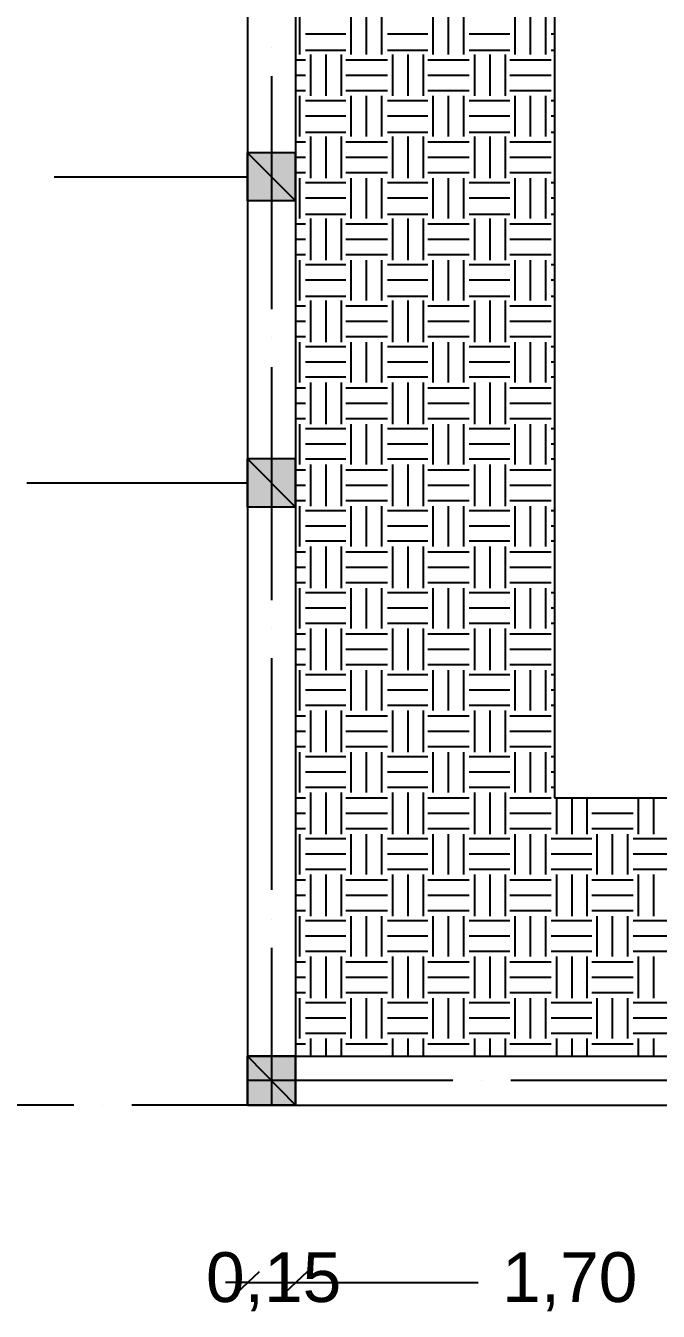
# Model space of a CAD drawing. Header units: millimetres. Extents: x 3504 to 3889, y 1729 to 1927.
# Drawn here: x 3540.32 to 3564.83, y 1728.92 to 1778.69 of the extents above; entities that cross this region are included whole.
import ezdxf

# ---------------------------------------------------------------- set-up
doc = ezdxf.new("R2010")
doc.units = ezdxf.units.MM
doc.styles.add('Arial$001H0', font='arial.ttf')

msp = doc.modelspace()

# ---------------------------------------------------------------- hatches: boundary and pattern name
at = {"true_color": 0x000000}
h = msp.add_hatch(color=18, dxfattribs=at)
h.paths.add_polyline_path([(3550.776, 1773.772), (3548.914, 1773.772), (3550.776, 1771.909)])
h.paths.add_polyline_path([(3548.914, 1773.772), (3550.776, 1771.909), (3548.914, 1771.909)])
h = msp.add_hatch(color=18, dxfattribs=at)
h.paths.add_polyline_path([(3550.776, 1761.919), (3548.914, 1761.919), (3550.776, 1760.056)])
h.paths.add_polyline_path([(3548.914, 1761.919), (3550.776, 1760.056), (3548.914, 1760.056)])
h = msp.add_hatch(color=18, dxfattribs=at)
h.paths.add_polyline_path([(3550.776, 1738.805), (3548.914, 1738.805), (3550.776, 1736.9)])
h.paths.add_polyline_path([(3548.914, 1738.805), (3550.776, 1736.9), (3548.914, 1736.9)])

# ---------------------------------------------------------------- linework, layer by layer
at = {"color": 18, "linetype": 'Continuous', "lineweight": -2, "true_color": 0x000000}
for p, q in [((3548.914, 1886.252), (3548.914, 1736.9)), ((3550.776, 1885.363), (3550.776, 1736.9)), ((3560.809, 1781.604), (3560.809, 1748.795)), ((3550.946, 1777.582), (3550.946, 1779.148)), ((3552.935, 1777.582), (3552.935, 1779.148)), ((3553.528, 1777.582), (3553.528, 1779.148)), ((3554.121, 1777.582), (3554.121, 1779.148)), ((3556.11, 1777.582), (3556.11, 1779.148)), ((3556.703, 1777.582), (3556.703, 1779.148)), ((3557.296, 1777.582), (3557.296, 1779.148)), ((3559.285, 1777.582), (3559.285, 1779.148)), ((3559.878, 1777.582), (3559.878, 1779.148)), ((3560.471, 1777.582), (3560.471, 1779.148)), ((3551.157, 1778.386), (3552.724, 1778.386)), ((3554.332, 1778.386), (3555.899, 1778.386)), ((3557.507, 1778.386), (3559.074, 1778.386)), ((3560.682, 1778.386), (3560.809, 1778.386)), ((3549.845, 1777.836), (3549.845, 1777.836)), ((3551.157, 1777.751), (3552.724, 1777.751)), ((3551.369, 1775.973), (3551.369, 1777.582)), ((3551.962, 1775.973), (3551.962, 1777.582)), ((3552.554, 1775.973), (3552.554, 1777.582)), ((3554.332, 1777.751), (3555.899, 1777.751)), ((3554.544, 1775.973), (3554.544, 1777.582)), ((3555.137, 1775.973), (3555.137, 1777.582)), ((3555.729, 1775.973), (3555.729, 1777.582)), ((3557.507, 1777.751), (3559.074, 1777.751)), ((3557.719, 1775.973), (3557.719, 1777.582)), ((3558.312, 1775.973), (3558.312, 1777.582)), ((3558.904, 1775.973), (3558.904, 1777.582)), ((3560.682, 1777.751), (3560.809, 1777.751)), ((3550.776, 1777.37), (3551.157, 1777.37)), ((3552.724, 1777.37), (3554.332, 1777.37)), ((3555.899, 1777.37), (3557.507, 1777.37)), ((3559.074, 1777.37), (3560.682, 1777.37)), ((3549.845, 1776.735), (3549.845, 1767.718)), ((3550.776, 1776.778), (3551.157, 1776.778)), ((3552.724, 1776.778), (3554.332, 1776.778)), ((3555.899, 1776.778), (3557.507, 1776.778)), ((3559.074, 1776.778), (3560.682, 1776.778)), ((3550.776, 1776.185), (3551.157, 1776.185)), ((3550.946, 1774.407), (3550.946, 1775.973)), ((3552.724, 1776.185), (3554.332, 1776.185)), ((3552.935, 1774.407), (3552.935, 1775.973)), ((3553.528, 1774.407), (3553.528, 1775.973)), ((3554.121, 1774.407), (3554.121, 1775.973)), ((3555.899, 1776.185), (3557.507, 1776.185)), ((3556.11, 1774.407), (3556.11, 1775.973)), ((3556.703, 1774.407), (3556.703, 1775.973)), ((3557.296, 1774.407), (3557.296, 1775.973)), ((3559.074, 1776.185), (3560.682, 1776.185)), ((3559.285, 1774.407), (3559.285, 1775.973)), ((3559.878, 1774.407), (3559.878, 1775.973)), ((3560.471, 1774.407), (3560.471, 1775.973)), ((3551.157, 1775.804), (3552.724, 1775.804)), ((3554.332, 1775.804), (3555.899, 1775.804)), ((3557.507, 1775.804), (3559.074, 1775.804)), ((3560.682, 1775.804), (3560.809, 1775.804)), ((3551.157, 1775.211), (3552.724, 1775.211)), ((3554.332, 1775.211), (3555.899, 1775.211)), ((3557.507, 1775.211), (3559.074, 1775.211)), ((3560.682, 1775.211), (3560.809, 1775.211)), ((3551.157, 1774.576), (3552.724, 1774.576)), ((3551.369, 1772.798), (3551.369, 1774.407)), ((3551.962, 1772.798), (3551.962, 1774.407)), ((3552.554, 1772.798), (3552.554, 1774.407)), ((3554.332, 1774.576), (3555.899, 1774.576)), ((3554.544, 1772.798), (3554.544, 1774.407)), ((3555.137, 1772.798), (3555.137, 1774.407)), ((3555.729, 1772.798), (3555.729, 1774.407)), ((3557.507, 1774.576), (3559.074, 1774.576)), ((3557.719, 1772.798), (3557.719, 1774.407)), ((3558.312, 1772.798), (3558.312, 1774.407)), ((3558.904, 1772.798), (3558.904, 1774.407)), ((3560.682, 1774.576), (3560.809, 1774.576)), ((3550.776, 1774.195), (3551.157, 1774.195)), ((3552.724, 1774.195), (3554.332, 1774.195)), ((3555.899, 1774.195), (3557.507, 1774.195)), ((3559.074, 1774.195), (3560.682, 1774.195)), ((3550.776, 1773.772), (3548.914, 1773.772)), ((3550.776, 1773.603), (3551.157, 1773.603)), ((3552.724, 1773.603), (3554.332, 1773.603)), ((3555.899, 1773.603), (3557.507, 1773.603)), ((3559.074, 1773.603), (3560.682, 1773.603)), ((3550.776, 1773.01), (3551.157, 1773.01)), ((3552.724, 1773.01), (3554.332, 1773.01)), ((3555.899, 1773.01), (3557.507, 1773.01)), ((3559.074, 1773.01), (3560.682, 1773.01)), ((3541.421, 1772.841), (3548.914, 1772.841)), ((3550.946, 1771.232), (3550.946, 1772.798)), ((3551.157, 1772.629), (3552.724, 1772.629)), ((3552.935, 1771.232), (3552.935, 1772.798)), ((3553.528, 1771.232), (3553.528, 1772.798)), ((3554.121, 1771.232), (3554.121, 1772.798)), ((3554.332, 1772.629), (3555.899, 1772.629)), ((3556.11, 1771.232), (3556.11, 1772.798)), ((3556.703, 1771.232), (3556.703, 1772.798)), ((3557.296, 1771.232), (3557.296, 1772.798)), ((3557.507, 1772.629), (3559.074, 1772.629)), ((3559.285, 1771.232), (3559.285, 1772.798)), ((3559.878, 1771.232), (3559.878, 1772.798)), ((3560.471, 1771.232), (3560.471, 1772.798)), ((3560.682, 1772.629), (3560.809, 1772.629)), ((3551.157, 1772.036), (3552.724, 1772.036)), ((3554.332, 1772.036), (3555.899, 1772.036)), ((3557.507, 1772.036), (3559.074, 1772.036)), ((3560.682, 1772.036), (3560.809, 1772.036)), ((3550.776, 1771.909), (3548.914, 1771.909)), ((3550.776, 1771.02), (3551.157, 1771.02)), ((3551.157, 1771.401), (3552.724, 1771.401)), ((3551.369, 1769.623), (3551.369, 1771.232)), ((3551.962, 1769.623), (3551.962, 1771.232)), ((3552.554, 1769.623), (3552.554, 1771.232)), ((3552.724, 1771.02), (3554.332, 1771.02)), ((3554.332, 1771.401), (3555.899, 1771.401)), ((3554.544, 1769.623), (3554.544, 1771.232)), ((3555.137, 1769.623), (3555.137, 1771.232)), ((3555.729, 1769.623), (3555.729, 1771.232)), ((3555.899, 1771.02), (3557.507, 1771.02)), ((3557.507, 1771.401), (3559.074, 1771.401)), ((3557.719, 1769.623), (3557.719, 1771.232)), ((3558.312, 1769.623), (3558.312, 1771.232)), ((3558.904, 1769.623), (3558.904, 1771.232)), ((3559.074, 1771.02), (3560.682, 1771.02)), ((3560.682, 1771.401), (3560.809, 1771.401)), ((3550.776, 1770.428), (3551.157, 1770.428)), ((3552.724, 1770.428), (3554.332, 1770.428)), ((3555.899, 1770.428), (3557.507, 1770.428)), ((3559.074, 1770.428), (3560.682, 1770.428)), ((3550.776, 1769.835), (3551.157, 1769.835)), ((3550.946, 1768.057), (3550.946, 1769.623)), ((3551.157, 1769.454), (3552.724, 1769.454)), ((3552.724, 1769.835), (3554.332, 1769.835)), ((3552.935, 1768.057), (3552.935, 1769.623)), ((3553.528, 1768.057), (3553.528, 1769.623)), ((3554.121, 1768.057), (3554.121, 1769.623)), ((3554.332, 1769.454), (3555.899, 1769.454)), ((3555.899, 1769.835), (3557.507, 1769.835)), ((3556.11, 1768.057), (3556.11, 1769.623)), ((3556.703, 1768.057), (3556.703, 1769.623)), ((3557.296, 1768.057), (3557.296, 1769.623)), ((3557.507, 1769.454), (3559.074, 1769.454)), ((3559.074, 1769.835), (3560.682, 1769.835)), ((3559.285, 1768.057), (3559.285, 1769.623)), ((3559.878, 1768.057), (3559.878, 1769.623)), ((3560.471, 1768.057), (3560.471, 1769.623)), ((3560.682, 1769.454), (3560.809, 1769.454)), ((3551.157, 1768.861), (3552.724, 1768.861)), ((3554.332, 1768.861), (3555.899, 1768.861)), ((3557.507, 1768.861), (3559.074, 1768.861)), ((3560.682, 1768.861), (3560.809, 1768.861)), ((3551.157, 1768.226), (3552.724, 1768.226)), ((3551.369, 1766.448), (3551.369, 1768.057)), ((3551.962, 1766.448), (3551.962, 1768.057)), ((3552.554, 1766.448), (3552.554, 1768.057)), ((3554.332, 1768.226), (3555.899, 1768.226)), ((3554.544, 1766.448), (3554.544, 1768.057)), ((3555.137, 1766.448), (3555.137, 1768.057)), ((3555.729, 1766.448), (3555.729, 1768.057)), ((3557.507, 1768.226), (3559.074, 1768.226)), ((3557.719, 1766.448), (3557.719, 1768.057)), ((3558.312, 1766.448), (3558.312, 1768.057)), ((3558.904, 1766.448), (3558.904, 1768.057)), ((3560.682, 1768.226), (3560.809, 1768.226)), ((3550.776, 1767.845), (3551.157, 1767.845)), ((3552.724, 1767.845), (3554.332, 1767.845)), ((3555.899, 1767.845), (3557.507, 1767.845)), ((3559.074, 1767.845), (3560.682, 1767.845)), ((3550.776, 1767.253), (3551.157, 1767.253)), ((3552.724, 1767.253), (3554.332, 1767.253)), ((3555.899, 1767.253), (3557.507, 1767.253)), ((3559.074, 1767.253), (3560.682, 1767.253)), ((3549.845, 1766.618), (3549.845, 1766.618)), ((3550.776, 1766.66), (3551.157, 1766.66)), ((3550.946, 1764.882), (3550.946, 1766.448)), ((3552.724, 1766.66), (3554.332, 1766.66)), ((3552.935, 1764.882), (3552.935, 1766.448)), ((3553.528, 1764.882), (3553.528, 1766.448)), ((3554.121, 1764.882), (3554.121, 1766.448)), ((3555.899, 1766.66), (3557.507, 1766.66)), ((3556.11, 1764.882), (3556.11, 1766.448)), ((3556.703, 1764.882), (3556.703, 1766.448)), ((3557.296, 1764.882), (3557.296, 1766.448)), ((3559.074, 1766.66), (3560.682, 1766.66)), ((3559.285, 1764.882), (3559.285, 1766.448)), ((3559.878, 1764.882), (3559.878, 1766.448)), ((3560.471, 1764.882), (3560.471, 1766.448)), ((3551.157, 1766.279), (3552.724, 1766.279)), ((3554.332, 1766.279), (3555.899, 1766.279)), ((3557.507, 1766.279), (3559.074, 1766.279)), ((3560.682, 1766.279), (3560.809, 1766.279)), ((3549.845, 1765.475), (3549.845, 1756.458)), ((3551.157, 1765.686), (3552.724, 1765.686)), ((3554.332, 1765.686), (3555.899, 1765.686)), ((3557.507, 1765.686), (3559.074, 1765.686)), ((3560.682, 1765.686), (3560.809, 1765.686)), ((3551.157, 1765.094), (3552.724, 1765.094)), ((3554.332, 1765.094), (3555.899, 1765.094)), ((3557.507, 1765.094), (3559.074, 1765.094)), ((3560.682, 1765.094), (3560.809, 1765.094)), ((3550.776, 1764.67), (3551.157, 1764.67)), ((3551.369, 1763.273), (3551.369, 1764.882)), ((3551.962, 1763.273), (3551.962, 1764.882)), ((3552.554, 1763.273), (3552.554, 1764.882)), ((3552.724, 1764.67), (3554.332, 1764.67)), ((3554.544, 1763.273), (3554.544, 1764.882)), ((3555.137, 1763.273), (3555.137, 1764.882)), ((3555.729, 1763.273), (3555.729, 1764.882)), ((3555.899, 1764.67), (3557.507, 1764.67)), ((3557.719, 1763.273), (3557.719, 1764.882)), ((3558.312, 1763.273), (3558.312, 1764.882)), ((3558.904, 1763.273), (3558.904, 1764.882)), ((3559.074, 1764.67), (3560.682, 1764.67)), ((3550.776, 1764.078), (3551.157, 1764.078)), ((3552.724, 1764.078), (3554.332, 1764.078)), ((3555.899, 1764.078), (3557.507, 1764.078)), ((3559.074, 1764.078), (3560.682, 1764.078)), ((3550.776, 1763.485), (3551.157, 1763.485)), ((3552.724, 1763.485), (3554.332, 1763.485)), ((3555.899, 1763.485), (3557.507, 1763.485)), ((3559.074, 1763.485), (3560.682, 1763.485)), ((3550.946, 1761.707), (3550.946, 1763.273)), ((3551.157, 1763.104), (3552.724, 1763.104)), ((3552.935, 1761.707), (3552.935, 1763.273)), ((3553.528, 1761.707), (3553.528, 1763.273)), ((3554.121, 1761.707), (3554.121, 1763.273)), ((3554.332, 1763.104), (3555.899, 1763.104)), ((3556.11, 1761.707), (3556.11, 1763.273)), ((3556.703, 1761.707), (3556.703, 1763.273)), ((3557.296, 1761.707), (3557.296, 1763.273)), ((3557.507, 1763.104), (3559.074, 1763.104)), ((3559.285, 1761.707), (3559.285, 1763.273)), ((3559.878, 1761.707), (3559.878, 1763.273)), ((3560.471, 1761.707), (3560.471, 1763.273)), ((3560.682, 1763.104), (3560.809, 1763.104)), ((3551.157, 1762.511), (3552.724, 1762.511)), ((3554.332, 1762.511), (3555.899, 1762.511)), ((3557.507, 1762.511), (3559.074, 1762.511)), ((3560.682, 1762.511), (3560.809, 1762.511)), ((3550.776, 1761.919), (3548.914, 1761.919)), ((3550.776, 1761.495), (3551.157, 1761.495)), ((3551.157, 1761.919), (3552.724, 1761.919)), ((3551.369, 1760.098), (3551.369, 1761.707)), ((3551.962, 1760.098), (3551.962, 1761.707)), ((3552.554, 1760.098), (3552.554, 1761.707)), ((3552.724, 1761.495), (3554.332, 1761.495)), ((3554.332, 1761.919), (3555.899, 1761.919)), ((3554.544, 1760.098), (3554.544, 1761.707)), ((3555.137, 1760.098), (3555.137, 1761.707)), ((3555.729, 1760.098), (3555.729, 1761.707)), ((3555.899, 1761.495), (3557.507, 1761.495)), ((3557.507, 1761.919), (3559.074, 1761.919)), ((3557.719, 1760.098), (3557.719, 1761.707)), ((3558.312, 1760.098), (3558.312, 1761.707)), ((3558.904, 1760.098), (3558.904, 1761.707)), ((3559.074, 1761.495), (3560.682, 1761.495)), ((3560.682, 1761.919), (3560.809, 1761.919)), ((3548.914, 1760.987), (3540.362, 1760.987)), ((3550.776, 1760.903), (3551.157, 1760.903)), ((3552.724, 1760.903), (3554.332, 1760.903)), ((3555.899, 1760.903), (3557.507, 1760.903)), ((3559.074, 1760.903), (3560.682, 1760.903)), ((3550.776, 1760.056), (3548.914, 1760.056)), ((3550.776, 1760.31), (3551.157, 1760.31)), ((3550.946, 1758.532), (3550.946, 1760.098)), ((3552.724, 1760.31), (3554.332, 1760.31)), ((3552.935, 1758.532), (3552.935, 1760.098)), ((3553.528, 1758.532), (3553.528, 1760.098)), ((3554.121, 1758.532), (3554.121, 1760.098)), ((3555.899, 1760.31), (3557.507, 1760.31)), ((3556.11, 1758.532), (3556.11, 1760.098)), ((3556.703, 1758.532), (3556.703, 1760.098)), ((3557.296, 1758.532), (3557.296, 1760.098)), ((3559.074, 1760.31), (3560.682, 1760.31)), ((3559.285, 1758.532), (3559.285, 1760.098)), ((3559.878, 1758.532), (3559.878, 1760.098)), ((3560.471, 1758.532), (3560.471, 1760.098)), ((3551.157, 1759.929), (3552.724, 1759.929)), ((3554.332, 1759.929), (3555.899, 1759.929)), ((3557.507, 1759.929), (3559.074, 1759.929)), ((3560.682, 1759.929), (3560.809, 1759.929)), ((3551.157, 1759.336), (3552.724, 1759.336)), ((3554.332, 1759.336), (3555.899, 1759.336)), ((3557.507, 1759.336), (3559.074, 1759.336)), ((3560.682, 1759.336), (3560.809, 1759.336)), ((3551.157, 1758.744), (3552.724, 1758.744)), ((3551.369, 1756.923), (3551.369, 1758.532)), ((3551.962, 1756.923), (3551.962, 1758.532)), ((3552.554, 1756.923), (3552.554, 1758.532)), ((3554.332, 1758.744), (3555.899, 1758.744)), ((3554.544, 1756.923), (3554.544, 1758.532)), ((3555.137, 1756.923), (3555.137, 1758.532)), ((3555.729, 1756.923), (3555.729, 1758.532)), ((3557.507, 1758.744), (3559.074, 1758.744)), ((3557.719, 1756.923), (3557.719, 1758.532)), ((3558.312, 1756.923), (3558.312, 1758.532)), ((3558.904, 1756.923), (3558.904, 1758.532)), ((3560.682, 1758.744), (3560.809, 1758.744)), ((3550.776, 1758.32), (3551.157, 1758.32)), ((3552.724, 1758.32), (3554.332, 1758.32)), ((3555.899, 1758.32), (3557.507, 1758.32)), ((3559.074, 1758.32), (3560.682, 1758.32)), ((3550.776, 1757.728), (3551.157, 1757.728)), ((3552.724, 1757.728), (3554.332, 1757.728)), ((3555.899, 1757.728), (3557.507, 1757.728)), ((3559.074, 1757.728), (3560.682, 1757.728)), ((3550.776, 1757.135), (3551.157, 1757.135)), ((3552.724, 1757.135), (3554.332, 1757.135)), ((3555.899, 1757.135), (3557.507, 1757.135)), ((3559.074, 1757.135), (3560.682, 1757.135)), ((3550.946, 1755.357), (3550.946, 1756.923)), ((3551.157, 1756.754), (3552.724, 1756.754)), ((3552.935, 1755.357), (3552.935, 1756.923)), ((3553.528, 1755.357), (3553.528, 1756.923)), ((3554.121, 1755.357), (3554.121, 1756.923)), ((3554.332, 1756.754), (3555.899, 1756.754)), ((3556.11, 1755.357), (3556.11, 1756.923)), ((3556.703, 1755.357), (3556.703, 1756.923)), ((3557.296, 1755.357), (3557.296, 1756.923)), ((3557.507, 1756.754), (3559.074, 1756.754)), ((3559.285, 1755.357), (3559.285, 1756.923)), ((3559.878, 1755.357), (3559.878, 1756.923)), ((3560.471, 1755.357), (3560.471, 1756.923)), ((3560.682, 1756.754), (3560.809, 1756.754)), ((3551.157, 1756.161), (3552.724, 1756.161)), ((3554.332, 1756.161), (3555.899, 1756.161)), ((3557.507, 1756.161), (3559.074, 1756.161)), ((3560.682, 1756.161), (3560.809, 1756.161)), ((3551.157, 1755.569), (3552.724, 1755.569)), ((3554.332, 1755.569), (3555.899, 1755.569)), ((3557.507, 1755.569), (3559.074, 1755.569)), ((3560.682, 1755.569), (3560.809, 1755.569)), ((3549.845, 1755.357), (3549.845, 1755.357)), ((3550.776, 1755.145), (3551.157, 1755.145)), ((3551.369, 1753.748), (3551.369, 1755.357)), ((3551.962, 1753.748), (3551.962, 1755.357)), ((3552.554, 1753.748), (3552.554, 1755.357)), ((3552.724, 1755.145), (3554.332, 1755.145)), ((3554.544, 1753.748), (3554.544, 1755.357)), ((3555.137, 1753.748), (3555.137, 1755.357)), ((3555.729, 1753.748), (3555.729, 1755.357)), ((3555.899, 1755.145), (3557.507, 1755.145)), ((3557.719, 1753.748), (3557.719, 1755.357)), ((3558.312, 1753.748), (3558.312, 1755.357)), ((3558.904, 1753.748), (3558.904, 1755.357)), ((3559.074, 1755.145), (3560.682, 1755.145)), ((3550.776, 1754.553), (3551.157, 1754.553)), ((3552.724, 1754.553), (3554.332, 1754.553)), ((3555.899, 1754.553), (3557.507, 1754.553)), ((3559.074, 1754.553), (3560.682, 1754.553)), ((3549.845, 1754.214), (3549.845, 1745.239)), ((3550.776, 1753.96), (3551.157, 1753.96)), ((3550.946, 1752.182), (3550.946, 1753.748)), ((3551.157, 1753.579), (3552.724, 1753.579)), ((3552.724, 1753.96), (3554.332, 1753.96)), ((3552.935, 1752.182), (3552.935, 1753.748)), ((3553.528, 1752.182), (3553.528, 1753.748)), ((3554.121, 1752.182), (3554.121, 1753.748)), ((3554.332, 1753.579), (3555.899, 1753.579)), ((3555.899, 1753.96), (3557.507, 1753.96)), ((3556.11, 1752.182), (3556.11, 1753.748)), ((3556.703, 1752.182), (3556.703, 1753.748)), ((3557.296, 1752.182), (3557.296, 1753.748)), ((3557.507, 1753.579), (3559.074, 1753.579)), ((3559.074, 1753.96), (3560.682, 1753.96)), ((3559.285, 1752.182), (3559.285, 1753.748)), ((3559.878, 1752.182), (3559.878, 1753.748)), ((3560.471, 1752.182), (3560.471, 1753.748)), ((3560.682, 1753.579), (3560.809, 1753.579)), ((3551.157, 1752.986), (3552.724, 1752.986)), ((3554.332, 1752.986), (3555.899, 1752.986)), ((3557.507, 1752.986), (3559.074, 1752.986)), ((3560.682, 1752.986), (3560.809, 1752.986)), ((3551.157, 1752.394), (3552.724, 1752.394)), ((3551.369, 1750.573), (3551.369, 1752.182)), ((3551.962, 1750.573), (3551.962, 1752.182)), ((3552.554, 1750.573), (3552.554, 1752.182)), ((3554.332, 1752.394), (3555.899, 1752.394)), ((3554.544, 1750.573), (3554.544, 1752.182)), ((3555.137, 1750.573), (3555.137, 1752.182)), ((3555.729, 1750.573), (3555.729, 1752.182)), ((3557.507, 1752.394), (3559.074, 1752.394)), ((3557.719, 1750.573), (3557.719, 1752.182)), ((3558.312, 1750.573), (3558.312, 1752.182)), ((3558.904, 1750.573), (3558.904, 1752.182)), ((3560.682, 1752.394), (3560.809, 1752.394)), ((3550.776, 1751.97), (3551.157, 1751.97)), ((3552.724, 1751.97), (3554.332, 1751.97)), ((3555.899, 1751.97), (3557.507, 1751.97)), ((3559.074, 1751.97), (3560.682, 1751.97)), ((3550.776, 1751.378), (3551.157, 1751.378)), ((3552.724, 1751.378), (3554.332, 1751.378)), ((3555.899, 1751.378), (3557.507, 1751.378)), ((3559.074, 1751.378), (3560.682, 1751.378)), ((3550.776, 1750.785), (3551.157, 1750.785)), ((3550.946, 1749.007), (3550.946, 1750.573)), ((3552.724, 1750.785), (3554.332, 1750.785)), ((3552.935, 1749.007), (3552.935, 1750.573)), ((3553.528, 1749.007), (3553.528, 1750.573)), ((3554.121, 1749.007), (3554.121, 1750.573)), ((3555.899, 1750.785), (3557.507, 1750.785)), ((3556.11, 1749.007), (3556.11, 1750.573)), ((3556.703, 1749.007), (3556.703, 1750.573)), ((3557.296, 1749.007), (3557.296, 1750.573)), ((3559.074, 1750.785), (3560.682, 1750.785)), ((3559.285, 1749.007), (3559.285, 1750.573)), ((3559.878, 1749.007), (3559.878, 1750.573)), ((3560.471, 1749.007), (3560.471, 1750.573)), ((3551.157, 1750.404), (3552.724, 1750.404)), ((3554.332, 1750.404), (3555.899, 1750.404)), ((3557.507, 1750.404), (3559.074, 1750.404)), ((3560.682, 1750.404), (3560.809, 1750.404)), ((3551.157, 1749.811), (3552.724, 1749.811)), ((3554.332, 1749.811), (3555.899, 1749.811)), ((3557.507, 1749.811), (3559.074, 1749.811)), ((3560.682, 1749.811), (3560.809, 1749.811)), ((3551.157, 1749.219), (3552.724, 1749.219)), ((3554.332, 1749.219), (3555.899, 1749.219)), ((3557.507, 1749.219), (3559.074, 1749.219)), ((3560.682, 1749.219), (3560.809, 1749.219)), ((3550.776, 1748.795), (3551.157, 1748.795)), ((3551.369, 1747.398), (3551.369, 1749.007)), ((3551.962, 1747.398), (3551.962, 1749.007)), ((3552.554, 1747.398), (3552.554, 1749.007)), ((3552.724, 1748.795), (3554.332, 1748.795)), ((3554.544, 1747.398), (3554.544, 1749.007)), ((3555.137, 1747.398), (3555.137, 1749.007)), ((3555.729, 1747.398), (3555.729, 1749.007)), ((3555.899, 1748.795), (3557.507, 1748.795)), ((3557.719, 1747.398), (3557.719, 1749.007)), ((3558.312, 1747.398), (3558.312, 1749.007)), ((3558.904, 1747.398), (3558.904, 1749.007)), ((3559.074, 1748.795), (3560.682, 1748.795)), ((3560.809, 1748.795), (3567.371, 1748.795)), ((3560.894, 1747.398), (3560.894, 1748.795)), ((3561.487, 1747.398), (3561.487, 1748.795)), ((3562.079, 1747.398), (3562.079, 1748.795)), ((3564.069, 1747.398), (3564.069, 1748.795)), ((3564.662, 1747.398), (3564.662, 1748.795)), ((3550.776, 1748.203), (3551.157, 1748.203)), ((3552.724, 1748.203), (3554.332, 1748.203)), ((3555.899, 1748.203), (3557.507, 1748.203)), ((3559.074, 1748.203), (3560.682, 1748.203)), ((3562.249, 1748.203), (3563.857, 1748.203)), ((3550.776, 1747.61), (3551.157, 1747.61)), ((3552.724, 1747.61), (3554.332, 1747.61)), ((3555.899, 1747.61), (3557.507, 1747.61)), ((3559.074, 1747.61), (3560.682, 1747.61)), ((3562.249, 1747.61), (3563.857, 1747.61)), ((3550.946, 1745.832), (3550.946, 1747.398)), ((3551.157, 1747.229), (3552.724, 1747.229)), ((3552.935, 1745.832), (3552.935, 1747.398)), ((3553.528, 1745.832), (3553.528, 1747.398)), ((3554.121, 1745.832), (3554.121, 1747.398)), ((3554.332, 1747.229), (3555.899, 1747.229)), ((3556.11, 1745.832), (3556.11, 1747.398)), ((3556.703, 1745.832), (3556.703, 1747.398)), ((3557.296, 1745.832), (3557.296, 1747.398)), ((3557.507, 1747.229), (3559.074, 1747.229)), ((3559.285, 1745.832), (3559.285, 1747.398)), ((3559.878, 1745.832), (3559.878, 1747.398)), ((3560.471, 1745.832), (3560.471, 1747.398)), ((3560.682, 1747.229), (3562.249, 1747.229)), ((3562.46, 1745.832), (3562.46, 1747.398)), ((3563.053, 1745.832), (3563.053, 1747.398)), ((3563.646, 1745.832), (3563.646, 1747.398)), ((3563.857, 1747.229), (3565.424, 1747.229)), ((3551.157, 1746.636), (3552.724, 1746.636)), ((3554.332, 1746.636), (3555.899, 1746.636)), ((3557.507, 1746.636), (3559.074, 1746.636)), ((3560.682, 1746.636), (3562.249, 1746.636)), ((3563.857, 1746.636), (3565.424, 1746.636)), ((3551.157, 1746.044), (3552.724, 1746.044)), ((3554.332, 1746.044), (3555.899, 1746.044)), ((3557.507, 1746.044), (3559.074, 1746.044)), ((3560.682, 1746.044), (3562.249, 1746.044)), ((3563.857, 1746.044), (3565.424, 1746.044)), ((3550.776, 1745.62), (3551.157, 1745.62)), ((3551.369, 1744.223), (3551.369, 1745.832)), ((3551.962, 1744.223), (3551.962, 1745.832)), ((3552.554, 1744.223), (3552.554, 1745.832)), ((3552.724, 1745.62), (3554.332, 1745.62)), ((3554.544, 1744.223), (3554.544, 1745.832)), ((3555.137, 1744.223), (3555.137, 1745.832)), ((3555.729, 1744.223), (3555.729, 1745.832)), ((3555.899, 1745.62), (3557.507, 1745.62)), ((3557.719, 1744.223), (3557.719, 1745.832)), ((3558.312, 1744.223), (3558.312, 1745.832)), ((3558.904, 1744.223), (3558.904, 1745.832)), ((3559.074, 1745.62), (3560.682, 1745.62)), ((3560.894, 1744.223), (3560.894, 1745.832)), ((3561.487, 1744.223), (3561.487, 1745.832)), ((3562.079, 1744.223), (3562.079, 1745.832)), ((3562.249, 1745.62), (3563.857, 1745.62)), ((3564.069, 1744.223), (3564.069, 1745.832)), ((3564.662, 1744.223), (3564.662, 1745.832)), ((3550.776, 1745.028), (3551.157, 1745.028)), ((3552.724, 1745.028), (3554.332, 1745.028)), ((3555.899, 1745.028), (3557.507, 1745.028)), ((3559.074, 1745.028), (3560.682, 1745.028)), ((3562.249, 1745.028), (3563.857, 1745.028)), ((3549.845, 1744.096), (3549.845, 1744.096)), ((3550.776, 1744.435), (3551.157, 1744.435)), ((3550.946, 1742.657), (3550.946, 1744.223)), ((3551.157, 1744.054), (3552.724, 1744.054)), ((3552.724, 1744.435), (3554.332, 1744.435)), ((3552.935, 1742.657), (3552.935, 1744.223)), ((3553.528, 1742.657), (3553.528, 1744.223)), ((3554.121, 1742.657), (3554.121, 1744.223)), ((3554.332, 1744.054), (3555.899, 1744.054)), ((3555.899, 1744.435), (3557.507, 1744.435)), ((3556.11, 1742.657), (3556.11, 1744.223)), ((3556.703, 1742.657), (3556.703, 1744.223)), ((3557.296, 1742.657), (3557.296, 1744.223)), ((3557.507, 1744.054), (3559.074, 1744.054)), ((3559.074, 1744.435), (3560.682, 1744.435)), ((3559.285, 1742.657), (3559.285, 1744.223)), ((3559.878, 1742.657), (3559.878, 1744.223)), ((3560.471, 1742.657), (3560.471, 1744.223)), ((3560.682, 1744.054), (3562.249, 1744.054)), ((3562.249, 1744.435), (3563.857, 1744.435)), ((3562.46, 1742.657), (3562.46, 1744.223)), ((3563.053, 1742.657), (3563.053, 1744.223)), ((3563.646, 1742.657), (3563.646, 1744.223)), ((3563.857, 1744.054), (3565.424, 1744.054)), ((3551.157, 1743.461), (3552.724, 1743.461)), ((3554.332, 1743.461), (3555.899, 1743.461)), ((3557.507, 1743.461), (3559.074, 1743.461)), ((3560.682, 1743.461), (3562.249, 1743.461)), ((3563.857, 1743.461), (3565.424, 1743.461)), ((3549.845, 1742.996), (3549.845, 1736.9)), ((3551.157, 1742.869), (3552.724, 1742.869)), ((3551.369, 1741.048), (3551.369, 1742.657)), ((3551.962, 1741.048), (3551.962, 1742.657)), ((3552.554, 1741.048), (3552.554, 1742.657)), ((3554.332, 1742.869), (3555.899, 1742.869)), ((3554.544, 1741.048), (3554.544, 1742.657)), ((3555.137, 1741.048), (3555.137, 1742.657)), ((3555.729, 1741.048), (3555.729, 1742.657)), ((3557.507, 1742.869), (3559.074, 1742.869)), ((3557.719, 1741.048), (3557.719, 1742.657)), ((3558.312, 1741.048), (3558.312, 1742.657)), ((3558.904, 1741.048), (3558.904, 1742.657)), ((3560.682, 1742.869), (3562.249, 1742.869)), ((3560.894, 1741.048), (3560.894, 1742.657)), ((3561.487, 1741.048), (3561.487, 1742.657)), ((3562.079, 1741.048), (3562.079, 1742.657)), ((3563.857, 1742.869), (3565.424, 1742.869)), ((3564.069, 1741.048), (3564.069, 1742.657)), ((3564.662, 1741.048), (3564.662, 1742.657)), ((3550.776, 1742.445), (3551.157, 1742.445)), ((3552.724, 1742.445), (3554.332, 1742.445)), ((3555.899, 1742.445), (3557.507, 1742.445)), ((3559.074, 1742.445), (3560.682, 1742.445)), ((3562.249, 1742.445), (3563.857, 1742.445)), ((3550.776, 1741.853), (3551.157, 1741.853)), ((3552.724, 1741.853), (3554.332, 1741.853)), ((3555.899, 1741.853), (3557.507, 1741.853)), ((3559.074, 1741.853), (3560.682, 1741.853)), ((3562.249, 1741.853), (3563.857, 1741.853)), ((3550.776, 1741.26), (3551.157, 1741.26)), ((3552.724, 1741.26), (3554.332, 1741.26)), ((3555.899, 1741.26), (3557.507, 1741.26)), ((3559.074, 1741.26), (3560.682, 1741.26)), ((3562.249, 1741.26), (3563.857, 1741.26)), ((3550.946, 1739.482), (3550.946, 1741.048)), ((3551.157, 1740.879), (3552.724, 1740.879)), ((3552.935, 1739.482), (3552.935, 1741.048)), ((3553.528, 1739.482), (3553.528, 1741.048)), ((3554.121, 1739.482), (3554.121, 1741.048)), ((3554.332, 1740.879), (3555.899, 1740.879)), ((3556.11, 1739.482), (3556.11, 1741.048)), ((3556.703, 1739.482), (3556.703, 1741.048)), ((3557.296, 1739.482), (3557.296, 1741.048)), ((3557.507, 1740.879), (3559.074, 1740.879)), ((3559.285, 1739.482), (3559.285, 1741.048)), ((3559.878, 1739.482), (3559.878, 1741.048)), ((3560.471, 1739.482), (3560.471, 1741.048)), ((3560.682, 1740.879), (3562.249, 1740.879)), ((3562.46, 1739.482), (3562.46, 1741.048)), ((3563.053, 1739.482), (3563.053, 1741.048)), ((3563.646, 1739.482), (3563.646, 1741.048)), ((3563.857, 1740.879), (3565.424, 1740.879)), ((3551.157, 1740.286), (3552.724, 1740.286)), ((3554.332, 1740.286), (3555.899, 1740.286)), ((3557.507, 1740.286), (3559.074, 1740.286)), ((3560.682, 1740.286), (3562.249, 1740.286)), ((3563.857, 1740.286), (3565.424, 1740.286)), ((3551.157, 1739.694), (3552.724, 1739.694)), ((3554.332, 1739.694), (3555.899, 1739.694)), ((3557.507, 1739.694), (3559.074, 1739.694)), ((3560.682, 1739.694), (3562.249, 1739.694)), ((3563.857, 1739.694), (3565.424, 1739.694)), ((3550.776, 1739.27), (3551.157, 1739.27)), ((3551.369, 1738.805), (3551.369, 1739.482)), ((3551.962, 1738.805), (3551.962, 1739.482)), ((3552.554, 1738.805), (3552.554, 1739.482)), ((3552.724, 1739.27), (3554.332, 1739.27)), ((3554.544, 1738.805), (3554.544, 1739.482)), ((3555.137, 1738.805), (3555.137, 1739.482)), ((3555.729, 1738.805), (3555.729, 1739.482)), ((3555.899, 1739.27), (3557.507, 1739.27)), ((3557.719, 1738.805), (3557.719, 1739.482)), ((3558.312, 1738.805), (3558.312, 1739.482)), ((3558.904, 1738.805), (3558.904, 1739.482)), ((3559.074, 1739.27), (3560.682, 1739.27)), ((3560.894, 1738.805), (3560.894, 1739.482)), ((3561.487, 1738.805), (3561.487, 1739.482)), ((3562.079, 1738.805), (3562.079, 1739.482)), ((3562.249, 1739.27), (3563.857, 1739.27)), ((3564.069, 1738.805), (3564.069, 1739.482)), ((3564.662, 1738.805), (3564.662, 1739.482)), ((3548.914, 1738.805), (3735.773, 1738.805)), ((3548.914, 1737.873), (3556.872, 1737.873)), ((3557.973, 1737.873), (3557.973, 1737.873)), ((3559.116, 1737.873), (3568.091, 1737.873)), ((3542.183, 1736.9), (3533.166, 1736.9)), ((3543.283, 1736.9), (3543.283, 1736.9)), ((3548.914, 1736.9), (3544.426, 1736.9)), ((3548.914, 1736.9), (3735.773, 1736.9)), ((3548.49, 1729.618), (3549.379, 1730.465)), ((3551.242, 1730.465), (3550.353, 1729.618)), ((3551.242, 1730.465), (3550.353, 1729.618)), ((3548.914, 1730.042), (3548.067, 1730.042)), ((3548.914, 1730.042), (3550.776, 1730.042)), ((3550.776, 1730.042), (3551.665, 1730.042)), ((3550.776, 1730.042), (3557.846, 1730.042))]:
    msp.add_line(p, q, dxfattribs=at)
for points in [[(3550.776, 1773.772), (3548.914, 1773.772), (3550.776, 1771.909)], [(3548.914, 1773.772), (3550.776, 1771.909), (3548.914, 1771.909)], [(3550.776, 1761.919), (3548.914, 1761.919), (3550.776, 1760.056)], [(3548.914, 1761.919), (3550.776, 1760.056), (3548.914, 1760.056)], [(3550.776, 1738.805), (3548.914, 1738.805), (3550.776, 1736.9)], [(3548.914, 1738.805), (3550.776, 1736.9), (3548.914, 1736.9)]]:
    msp.add_lwpolyline(points, close=True, dxfattribs=at)

# ---------------------------------------------------------------- texts
at = {"color": 18, "true_color": 0x000000, "style": 'Arial$001H0'}
for s, p in [('0,15', (3547.305, 1729.28)), ('1,70', (3558.777, 1729.28))]:
    msp.add_text(s, height=1.9281, dxfattribs=at).set_placement(p)

doc.saveas('drawing.dxf')
